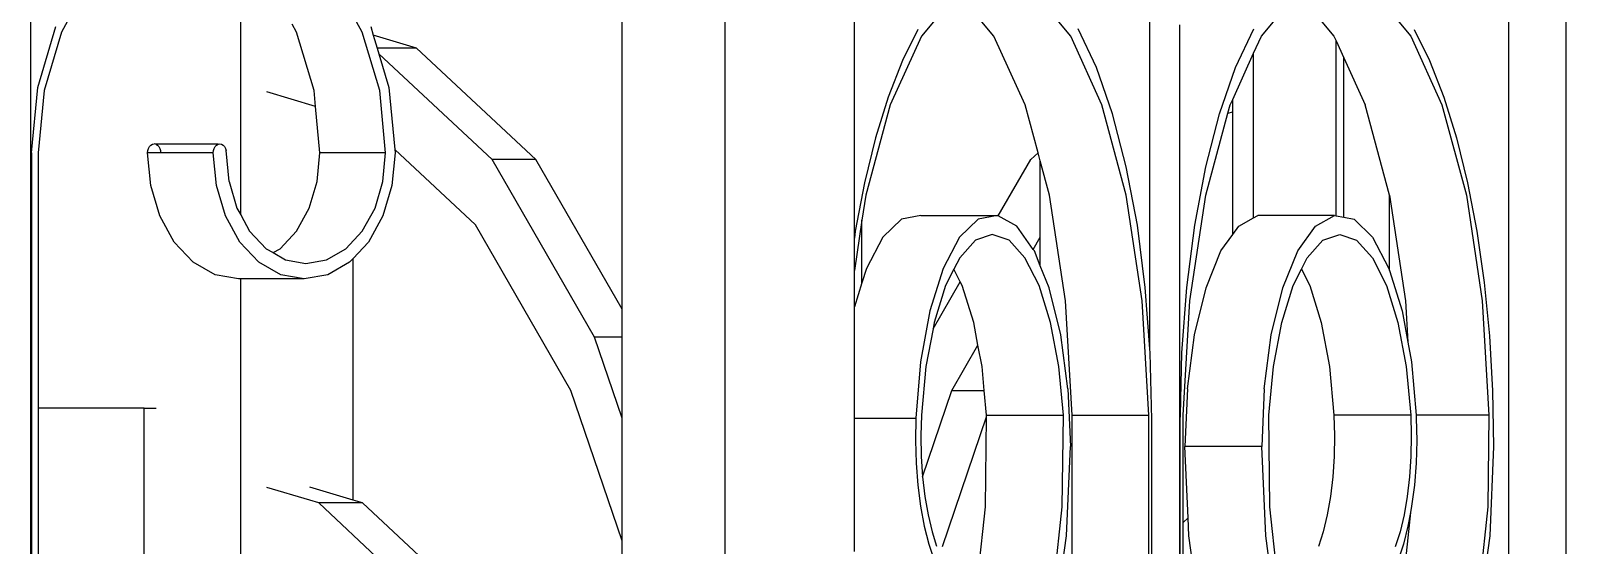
# Model space of a CAD drawing. Header units: millimetres. Extents: x 173236 to 801264, y -94969 to 615039.
# Drawn here: x 397874.2 to 398036.4, y -2320.4 to -2266.1 of the extents above; entities that cross this region are included whole.
import ezdxf

# ---------------------------------------------------------------- set-up
doc = ezdxf.new("R2010")
doc.units = ezdxf.units.MM
doc.header["$MEASUREMENT"] = 0
doc.layers.add('VOX-A-ELEV-1-NEAR', color=130, linetype='Continuous')
doc.layers.add('VOX-A-WALL-PATT', color=233, linetype='Continuous')

# ---------------------------------------------------------------- blocks, each defined once
blk = doc.blocks.new('west stsircase')
at = {"layer": 'VOX-A-WALL-PATT'}
for p, q in [((1461717.81, -2358.09), (1461717.81, -1444.06)), ((1461635.03, -2507.23), (1461635.03, -1581.8)), ((1461624.13, -1945.49), (1461624.13, -1773.82)), ((1461723.86, -2212.25), (1461723.86, -1773.82)), ((1461679.89, -1949.67), (1461679.89, -1869.67)), ((1461561.67, -1928.97), (1461561.67, -1908.82)), ((1461583.86, -1935.53), (1461583.86, -1907.77)), ((1461596.7, -1916.23), (1461593.79, -1910.95)), ((1461659.56, -1912.08), (1461655.75, -1916.65)), ((1461663.41, -1916.65), (1461659.6, -1912.08)), ((1461671.52, -1916.65), (1461667.71, -1912.08)), ((1461691.66, -1916.65), (1461695.47, -1912.08)), ((1461695.51, -1912.08), (1461699.32, -1916.65)), ((1461703.62, -1912.08), (1461707.43, -1916.65)), ((1461648.67, -1937.97), (1461648.67, -1913.78)), ((1461566.16, -1913.97), (1461564.91, -1916.23)), ((1461589.76, -1916.23), (1461589.3, -1915.39)), ((1461562.42, -1922.07), (1461564.34, -1915.65)), ((1461564.91, -1916.23), (1461563.08, -1922.38)), ((1461591.6, -1922.38), (1461589.76, -1916.23)), ((1461598.54, -1922.38), (1461596.7, -1916.23)), ((1461597.59, -1915.65), (1461597.86, -1916.56)), ((1461602.41, -1917.92), (1461597.86, -1916.56)), ((1461597.86, -1916.56), (1461598.26, -1917.92)), ((1461655.75, -1916.65), (1461652.45, -1923.92)), ((1461655.38, -1915.95), (1461653.75, -1919.24)), ((1461666.71, -1923.92), (1461663.41, -1916.65)), ((1461674.82, -1923.92), (1461671.52, -1916.65)), ((1461674.23, -1919.97), (1461672.3, -1915.87)), ((1461683.04, -1956.65), (1461683.04, -1915.46)), ((1461688.94, -1919.97), (1461690.87, -1915.87)), ((1461690.84, -1918.45), (1461691.66, -1916.65)), ((1461699.32, -1916.65), (1461699.54, -1917.14)), ((1461707.43, -1916.65), (1461710.73, -1923.92)), ((1461707.8, -1915.95), (1461709.43, -1919.24)), ((1461602.41, -1917.92), (1461598.26, -1917.92)), ((1461598.26, -1917.92), (1461598.44, -1918.51)), ((1461610.4, -1929.69), (1461598.44, -1918.51)), ((1461598.44, -1918.51), (1461599.5, -1922.07)), ((1461615.01, -1929.69), (1461602.41, -1917.92)), ((1461688.63, -1923.33), (1461690.84, -1918.45)), ((1461690.84, -1935.83), (1461690.84, -1918.45)), ((1461699.54, -1935.62), (1461699.54, -1917.14)), ((1461699.54, -1917.14), (1461700.36, -1918.93)), ((1461653.75, -1919.24), (1461652.25, -1923.08)), ((1461675.94, -1924.86), (1461674.23, -1919.97)), ((1461687.24, -1924.86), (1461688.94, -1919.97)), ((1461700.36, -1935.77), (1461700.36, -1918.93)), ((1461700.36, -1918.93), (1461702.62, -1923.92)), ((1461709.43, -1919.24), (1461710.93, -1923.08)), ((1461561.77, -1928.97), (1461562.42, -1922.07)), ((1461563.08, -1922.38), (1461562.45, -1928.97)), ((1461591.76, -1924.07), (1461586.6, -1922.54)), ((1461591.76, -1924.07), (1461591.6, -1922.38)), ((1461599.16, -1928.97), (1461598.54, -1922.38)), ((1461599.5, -1922.07), (1461600.12, -1928.62)), ((1461652.25, -1923.08), (1461650.91, -1927.39)), ((1461688.36, -1923.92), (1461688.63, -1923.33)), ((1461688.63, -1924.64), (1461688.63, -1923.33)), ((1461710.93, -1923.08), (1461712.27, -1927.39)), ((1461592.22, -1928.97), (1461591.76, -1924.07)), ((1461652.45, -1923.92), (1461649.87, -1933.44)), ((1461668.08, -1928.96), (1461666.71, -1923.92)), ((1461677.39, -1933.44), (1461674.82, -1923.92)), ((1461677.39, -1930.45), (1461675.94, -1924.86)), ((1461685.78, -1933.44), (1461688.13, -1924.79)), ((1461685.78, -1930.45), (1461687.24, -1924.86)), ((1461688.13, -1924.79), (1461688.36, -1923.92)), ((1461688.13, -1924.79), (1461688.63, -1924.64)), ((1461688.63, -1937.6), (1461688.63, -1924.64)), ((1461705.2, -1933.44), (1461702.62, -1923.92)), ((1461710.73, -1923.92), (1461713.31, -1933.44)), ((1461574.11, -1928.5), (1461574.22, -1928.3)), ((1461574.22, -1928.3), (1461574.36, -1928.15)), ((1461574.36, -1928.15), (1461574.53, -1928.05)), ((1461574.53, -1928.05), (1461574.71, -1928.02)), ((1461574.88, -1928.05), (1461574.71, -1928.02)), ((1461574.88, -1928.05), (1461575.05, -1928.15)), ((1461581.47, -1928.05), (1461574.88, -1928.05)), ((1461575.05, -1928.15), (1461575.19, -1928.3)), ((1461575.19, -1928.3), (1461575.3, -1928.5)), ((1461581.06, -1928.5), (1461581.16, -1928.3)), ((1461581.16, -1928.3), (1461581.31, -1928.15)), ((1461581.31, -1928.15), (1461581.47, -1928.05)), ((1461581.47, -1928.05), (1461581.65, -1928.02)), ((1461581.65, -1928.02), (1461581.83, -1928.05)), ((1461581.83, -1928.05), (1461581.99, -1928.15)), ((1461581.99, -1928.15), (1461582.13, -1928.3)), ((1461582.13, -1928.3), (1461582.24, -1928.5)), ((1461650.91, -1927.39), (1461649.75, -1932.14)), ((1461712.27, -1927.39), (1461713.43, -1932.14)), ((1461561.77, -1928.97), (1461561.67, -1928.97)), ((1461561.67, -2011.34), (1461561.67, -1928.97)), ((1461561.77, -1928.97), (1461561.77, -2011.34)), ((1461562.45, -1928.97), (1461562.45, -1955.91)), ((1461574.02, -1928.97), (1461574.05, -1928.72)), ((1461574.35, -1932.42), (1461574.02, -1928.97)), ((1461575.39, -1928.97), (1461574.02, -1928.97)), ((1461574.05, -1928.72), (1461574.11, -1928.5)), ((1461575.3, -1928.5), (1461575.37, -1928.72)), ((1461575.37, -1928.72), (1461575.39, -1928.97)), ((1461580.96, -1928.97), (1461575.39, -1928.97)), ((1461580.96, -1928.97), (1461580.99, -1928.72)), ((1461581.29, -1932.42), (1461580.96, -1928.97)), ((1461580.99, -1928.72), (1461581.06, -1928.5)), ((1461582.24, -1928.5), (1461582.31, -1928.72)), ((1461582.62, -1931.99), (1461582.31, -1928.72)), ((1461591.94, -1931.99), (1461592.22, -1928.97)), ((1461599.16, -1928.97), (1461592.22, -1928.97)), ((1461598.88, -1931.99), (1461599.16, -1928.97)), ((1461600.16, -1928.97), (1461599.83, -1932.42)), ((1461608.64, -1936.58), (1461600.12, -1928.62)), ((1461600.12, -1928.62), (1461600.16, -1928.97)), ((1461621.22, -1948.43), (1461610.4, -1929.69)), ((1461615.01, -1929.69), (1461610.4, -1929.69)), ((1461624.13, -1945.49), (1461615.01, -1929.69)), ((1461663.87, -1935.63), (1461667.3, -1929.69)), ((1461667.3, -1929.69), (1461668.08, -1928.96)), ((1461668.31, -1929.83), (1461668.08, -1928.96)), ((1461668.31, -1937.88), (1461668.31, -1929.83)), ((1461669.29, -1933.44), (1461668.31, -1929.83)), ((1461678.56, -1936.61), (1461677.39, -1930.45)), ((1461684.62, -1936.61), (1461685.78, -1930.45)), ((1461575.31, -1935.63), (1461574.35, -1932.42)), ((1461582.25, -1935.63), (1461581.29, -1932.42)), ((1461582.62, -1931.99), (1461583.46, -1934.81)), ((1461591.09, -1934.81), (1461591.94, -1931.99)), ((1461598.04, -1934.81), (1461598.88, -1931.99)), ((1461599.83, -1932.42), (1461598.87, -1935.63)), ((1461649.75, -1932.14), (1461648.77, -1937.25)), ((1461713.43, -1932.14), (1461714.41, -1937.25)), ((1461583.46, -1934.81), (1461583.86, -1935.53)), ((1461589.76, -1937.23), (1461591.09, -1934.81)), ((1461596.7, -1937.23), (1461598.04, -1934.81)), ((1461649.87, -1933.44), (1461649.47, -1936.08)), ((1461670.98, -1944.59), (1461669.29, -1933.44)), ((1461679.08, -1944.59), (1461677.39, -1933.44)), ((1461684.09, -1944.59), (1461685.78, -1933.44)), ((1461705.19, -1941.39), (1461705.2, -1933.44)), ((1461705.2, -1933.44), (1461706.89, -1944.59)), ((1461713.31, -1933.44), (1461714.99, -1944.59)), ((1461576.83, -1938.39), (1461575.31, -1935.63)), ((1461583.77, -1938.39), (1461582.25, -1935.63)), ((1461583.86, -1935.53), (1461584.8, -1937.23)), ((1461598.87, -1935.63), (1461597.35, -1938.39)), ((1461649.47, -1936.08), (1461648.67, -1941.38)), ((1461649.47, -1942.69), (1461649.47, -1936.08)), ((1461653.64, -1935.98), (1461651.68, -1937.88)), ((1461655.69, -1935.59), (1461653.64, -1935.98)), ((1461655.69, -1935.59), (1461663.8, -1935.59)), ((1461661.74, -1935.98), (1461659.79, -1937.88)), ((1461663.8, -1935.59), (1461661.74, -1935.98)), ((1461663.87, -1935.63), (1461663.8, -1935.59)), ((1461665.82, -1936.73), (1461663.87, -1935.63)), ((1461689.26, -1936.73), (1461690.84, -1935.83)), ((1461690.84, -1935.83), (1461691.28, -1935.59)), ((1461699.38, -1935.59), (1461691.28, -1935.59)), ((1461697.36, -1936.73), (1461699.38, -1935.59)), ((1461699.38, -1935.59), (1461699.54, -1935.62)), ((1461699.54, -1935.62), (1461700.36, -1935.77)), ((1461700.36, -1935.77), (1461701.44, -1935.98)), ((1461701.44, -1935.98), (1461703.39, -1937.88)), ((1461584.8, -1937.23), (1461586.54, -1939.09)), ((1461588.01, -1939.09), (1461589.76, -1937.23)), ((1461594.96, -1939.09), (1461596.7, -1937.23)), ((1461618.73, -1954.05), (1461608.64, -1936.58)), ((1461648.77, -1937.25), (1461648.67, -1937.97)), ((1461648.67, -1941.38), (1461648.67, -1937.97)), ((1461651.68, -1937.88), (1461649.95, -1941.18)), ((1461659.79, -1937.88), (1461658.05, -1941.18)), ((1461663.24, -1937.58), (1461661.47, -1938.2)), ((1461665.01, -1938.2), (1461663.24, -1937.58)), ((1461667.56, -1939.17), (1461665.82, -1936.73)), ((1461667.56, -1939.17), (1461668.31, -1937.88)), ((1461668.31, -1940.89), (1461668.31, -1937.88)), ((1461679.4, -1943.2), (1461678.56, -1936.61)), ((1461683.77, -1943.2), (1461684.62, -1936.61)), ((1461687.39, -1939.33), (1461688.63, -1937.6)), ((1461688.63, -1937.6), (1461689.26, -1936.73)), ((1461695.5, -1939.33), (1461697.36, -1936.73)), ((1461698.16, -1938.2), (1461699.94, -1937.58)), ((1461699.94, -1937.58), (1461701.71, -1938.2)), ((1461703.39, -1937.88), (1461705.13, -1941.18)), ((1461714.41, -1937.25), (1461715.18, -1942.66)), ((1461578.82, -1940.51), (1461576.83, -1938.39)), ((1461585.76, -1940.51), (1461583.77, -1938.39)), ((1461586.54, -1939.09), (1461587.28, -1939.51)), ((1461587.28, -1939.51), (1461588.01, -1939.09)), ((1461587.28, -1939.51), (1461588.57, -1940.26)), ((1461592.93, -1940.26), (1461594.96, -1939.09)), ((1461597.35, -1938.39), (1461595.73, -1940.12)), ((1461661.47, -1938.2), (1461659.8, -1940.04)), ((1461666.69, -1940.04), (1461665.01, -1938.2)), ((1461667.68, -1939.33), (1461667.56, -1939.17)), ((1461668.31, -1940.89), (1461667.68, -1939.33)), ((1461685.81, -1943.24), (1461687.39, -1939.33)), ((1461693.91, -1943.24), (1461695.5, -1939.33)), ((1461696.49, -1940.04), (1461698.16, -1938.2)), ((1461701.71, -1938.2), (1461703.38, -1940.04)), ((1461581.14, -1941.84), (1461578.82, -1940.51)), ((1461588.08, -1941.84), (1461585.76, -1940.51)), ((1461588.57, -1940.26), (1461590.75, -1940.65)), ((1461590.75, -1940.65), (1461592.93, -1940.26)), ((1461595.36, -1940.51), (1461593.04, -1941.84)), ((1461595.73, -1940.12), (1461595.36, -1940.51)), ((1461595.73, -1965.64), (1461595.73, -1940.12)), ((1461649.95, -1941.18), (1461649.47, -1942.69)), ((1461658.05, -1941.18), (1461656.65, -1945.65)), ((1461659.19, -1941.25), (1461658.31, -1942.99)), ((1461659.8, -1940.04), (1461659.19, -1941.25)), ((1461659.86, -1942.58), (1461659.19, -1941.25)), ((1461668.17, -1942.99), (1461666.69, -1940.04)), ((1461669.26, -1943.24), (1461668.31, -1940.89)), ((1461695.01, -1942.99), (1461695.88, -1941.25)), ((1461695.88, -1941.25), (1461696.49, -1940.04)), ((1461695.88, -1941.25), (1461696.76, -1942.99)), ((1461703.38, -1940.04), (1461704.86, -1942.99)), ((1461705.13, -1941.18), (1461705.19, -1941.39)), ((1461583.62, -1942.29), (1461581.14, -1941.84)), ((1461583.86, -1942.29), (1461583.62, -1942.29)), ((1461583.86, -1979.65), (1461583.86, -1942.29)), ((1461590.56, -1942.29), (1461583.86, -1942.29)), ((1461590.56, -1942.29), (1461588.08, -1941.84)), ((1461593.04, -1941.84), (1461590.56, -1942.29)), ((1461648.67, -1945.24), (1461648.67, -1941.38)), ((1461649.47, -1942.69), (1461648.67, -1945.24)), ((1461656.98, -1947.56), (1461659.86, -1942.58)), ((1461658.31, -1942.99), (1461657.1, -1946.9)), ((1461660.07, -1942.99), (1461659.86, -1942.58)), ((1461661.28, -1946.9), (1461660.07, -1942.99)), ((1461669.38, -1946.9), (1461668.17, -1942.99)), ((1461693.8, -1946.9), (1461695.01, -1942.99)), ((1461696.76, -1942.99), (1461697.97, -1946.9)), ((1461704.86, -1942.99), (1461706.07, -1946.9)), ((1461705.19, -1941.39), (1461706.53, -1945.65)), ((1461715.18, -1942.66), (1461715.74, -1948.3)), ((1461670.47, -1948.19), (1461669.26, -1943.24)), ((1461671.67, -1956.65), (1461670.98, -1944.59)), ((1461679.77, -1956.65), (1461679.08, -1944.59)), ((1461679.89, -1949.67), (1461679.4, -1943.2)), ((1461683.26, -1950.1), (1461683.77, -1943.2)), ((1461683.4, -1956.65), (1461684.09, -1944.59)), ((1461684.6, -1948.19), (1461685.81, -1943.24)), ((1461692.7, -1948.19), (1461693.91, -1943.24)), ((1461706.89, -1944.59), (1461707.14, -1948.97)), ((1461714.99, -1944.59), (1461715.69, -1956.65)), ((1461624.13, -1948.43), (1461624.13, -1945.49)), ((1461648.67, -1956.97), (1461648.67, -1945.24)), ((1461656.65, -1945.65), (1461655.66, -1951.03)), ((1461706.53, -1945.65), (1461707.14, -1948.97)), ((1461656.98, -1947.56), (1461656.23, -1951.53)), ((1461657.1, -1946.9), (1461656.98, -1947.56)), ((1461661.72, -1949.28), (1461661.28, -1946.9)), ((1461670.25, -1951.53), (1461669.38, -1946.9)), ((1461692.92, -1951.53), (1461693.8, -1946.9)), ((1461697.97, -1946.9), (1461698.84, -1951.53)), ((1461706.07, -1946.9), (1461706.95, -1951.53)), ((1461624.13, -1956.99), (1461621.22, -1948.43)), ((1461624.13, -1948.43), (1461621.22, -1948.43)), ((1461624.13, -1956.99), (1461624.13, -1948.43)), ((1461658.97, -1954.05), (1461661.72, -1949.28)), ((1461662.15, -1951.53), (1461661.72, -1949.28)), ((1461671.23, -1953.89), (1461670.47, -1948.19)), ((1461683.84, -1953.89), (1461684.6, -1948.19)), ((1461691.95, -1953.89), (1461692.7, -1948.19)), ((1461707.14, -1948.97), (1461707.52, -1951.03)), ((1461715.74, -1948.3), (1461716.07, -1954.1)), ((1461655.66, -1951.03), (1461655.15, -1956.97)), ((1461679.92, -1950.1), (1461679.89, -1949.67)), ((1461680.09, -1957.14), (1461679.92, -1950.1)), ((1461683.1, -1956.65), (1461683.26, -1950.1)), ((1461707.52, -1951.03), (1461708, -1956.65)), ((1461656.23, -1951.53), (1461655.75, -1956.65)), ((1461662.39, -1954.05), (1461662.15, -1951.53)), ((1461670.74, -1956.65), (1461670.25, -1951.53)), ((1461692.44, -1956.65), (1461692.92, -1951.53)), ((1461698.84, -1951.53), (1461699.32, -1956.65)), ((1461706.95, -1951.53), (1461707.43, -1956.65)), ((1461624.13, -1969.95), (1461618.73, -1954.05)), ((1461655.87, -1963.17), (1461658.97, -1954.05)), ((1461658.97, -1954.05), (1461662.39, -1954.05)), ((1461662.63, -1956.65), (1461662.39, -1954.05)), ((1461671.23, -1953.89), (1461671.49, -1959.97)), ((1461683.84, -1953.89), (1461683.58, -1959.97)), ((1461691.95, -1953.89), (1461691.69, -1959.97)), ((1461716.07, -1954.1), (1461716.19, -1959.97)), ((1461573.67, -1955.91), (1461562.45, -1955.91)), ((1461562.45, -1955.91), (1461562.45, -2011.83)), ((1461573.67, -2004.5), (1461573.67, -1955.91)), ((1461573.67, -1955.91), (1461574.92, -1955.91)), ((1461624.13, -1969.95), (1461624.13, -1956.99)), ((1461648.67, -1956.97), (1461655.15, -1956.97)), ((1461648.67, -1971.07), (1461648.67, -1956.97)), ((1461655.15, -1956.97), (1461655.11, -1959.35)), ((1461655.75, -1956.65), (1461655.69, -1958.83)), ((1461657.97, -1970.54), (1461662.63, -1956.84)), ((1461662.53, -1966.35), (1461662.63, -1956.84)), ((1461662.63, -1956.65), (1461670.74, -1956.65)), ((1461662.63, -1956.84), (1461662.63, -1956.65)), ((1461670.63, -1966.35), (1461670.74, -1956.65)), ((1461671.67, -1956.65), (1461679.77, -1956.65)), ((1461671.67, -2039.51), (1461671.67, -1956.65)), ((1461679.77, -2039.51), (1461679.77, -1956.65)), ((1461680.09, -2039.51), (1461680.09, -1957.14)), ((1461683.1, -1956.65), (1461683.04, -1956.65)), ((1461683.04, -1957.14), (1461683.04, -1956.65)), ((1461683.08, -1957.14), (1461683.04, -1957.14)), ((1461683.04, -2039.51), (1461683.04, -1957.14)), ((1461683.08, -1957.14), (1461683.1, -1956.65)), ((1461683.08, -2039.51), (1461683.08, -1957.14)), ((1461683.4, -1967.98), (1461683.4, -1956.65)), ((1461692.55, -1966.35), (1461692.44, -1956.65)), ((1461707.43, -1956.65), (1461699.32, -1956.65)), ((1461699.32, -1956.65), (1461699.39, -1958.83)), ((1461707.43, -1956.65), (1461707.49, -1958.83)), ((1461715.69, -1956.65), (1461708, -1956.65)), ((1461708, -1956.65), (1461708.02, -1956.97)), ((1461708.02, -1956.97), (1461708.07, -1959.35)), ((1461715.69, -1956.65), (1461715.58, -1966.35)), ((1461655.69, -1958.83), (1461655.73, -1961.02)), ((1461699.39, -1958.83), (1461699.35, -1961.02)), ((1461707.49, -1958.83), (1461707.45, -1961.02)), ((1461655.11, -1959.35), (1461655.18, -1961.73)), ((1461671.07, -1969.41), (1461671.49, -1959.97)), ((1461691.69, -1959.97), (1461683.58, -1959.97)), ((1461683.92, -1967.5), (1461683.58, -1959.97)), ((1461692.11, -1969.41), (1461691.69, -1959.97)), ((1461708.07, -1959.35), (1461708, -1961.73)), ((1461716.19, -1959.97), (1461715.77, -1969.41)), ((1461655.18, -1961.73), (1461655.36, -1964.06)), ((1461655.73, -1961.02), (1461655.87, -1963.17)), ((1461699.35, -1961.02), (1461699.2, -1963.17)), ((1461707.45, -1961.02), (1461707.31, -1963.17)), ((1461708, -1961.73), (1461707.82, -1964.06)), ((1461655.36, -1964.06), (1461655.65, -1966.29)), ((1461655.87, -1963.17), (1461656.11, -1965.24)), ((1461699.2, -1963.17), (1461698.96, -1965.24)), ((1461707.31, -1963.17), (1461707.07, -1965.24)), ((1461707.82, -1964.06), (1461707.53, -1966.29)), ((1461591.16, -1965.65), (1461586.6, -1964.3)), ((1461595.73, -1965.64), (1461591.16, -1964.28)), ((1461592.1, -1965.93), (1461591.16, -1965.65)), ((1461596.71, -1965.93), (1461595.73, -1965.64)), ((1461656.11, -1965.24), (1461656.45, -1967.19)), ((1461698.96, -1965.24), (1461698.62, -1967.19)), ((1461707.07, -1965.24), (1461706.73, -1967.19)), ((1461596.71, -1965.93), (1461592.1, -1965.93)), ((1461598.77, -1972.17), (1461592.1, -1965.93)), ((1461603.22, -1972.02), (1461596.71, -1965.93)), ((1461655.65, -1966.29), (1461656.03, -1968.38)), ((1461656.45, -1967.19), (1461656.87, -1968.98)), ((1461661.77, -1973.17), (1461662.53, -1966.35)), ((1461669.63, -1975.6), (1461670.63, -1966.35)), ((1461693.3, -1973.17), (1461692.55, -1966.35)), ((1461698.62, -1967.19), (1461698.2, -1968.98)), ((1461706.73, -1967.19), (1461706.3, -1968.98)), ((1461707.41, -1966.95), (1461706.47, -1975.6)), ((1461707.41, -1966.95), (1461707.14, -1968.38)), ((1461707.53, -1966.29), (1461707.41, -1966.95)), ((1461715.58, -1966.35), (1461714.58, -1975.6)), ((1461656.03, -1968.38), (1461656.52, -1970.29)), ((1461683.4, -1967.98), (1461683.92, -1967.5)), ((1461683.4, -1976.52), (1461683.4, -1967.98)), ((1461684, -1969.41), (1461683.92, -1967.5)), ((1461707.14, -1968.38), (1461706.66, -1970.29)), ((1461624.13, -1981.68), (1461624.13, -1969.95)), ((1461656.52, -1970.29), (1461657.08, -1971.98)), ((1461656.87, -1968.98), (1461657.36, -1970.51)), ((1461669.85, -1978.21), (1461671.07, -1969.41)), ((1461684.81, -1975.21), (1461684, -1969.41)), ((1461693.33, -1978.21), (1461692.11, -1969.41)), ((1461698.2, -1968.98), (1461697.7, -1970.54)), ((1461706.3, -1968.98), (1461705.8, -1970.57)), ((1461706.66, -1970.29), (1461706.1, -1971.98)), ((1461715.77, -1969.41), (1461714.55, -1978.21))]:
    blk.add_line(p, q, dxfattribs=at)

msp = doc.modelspace()

# ---------------------------------------------------------------- block references
at = {"layer": 'VOX-A-ELEV-1-NEAR'}
msp.add_blockref('west stsircase', (-1063687.48, -350), dxfattribs=at)

doc.saveas('drawing.dxf')
